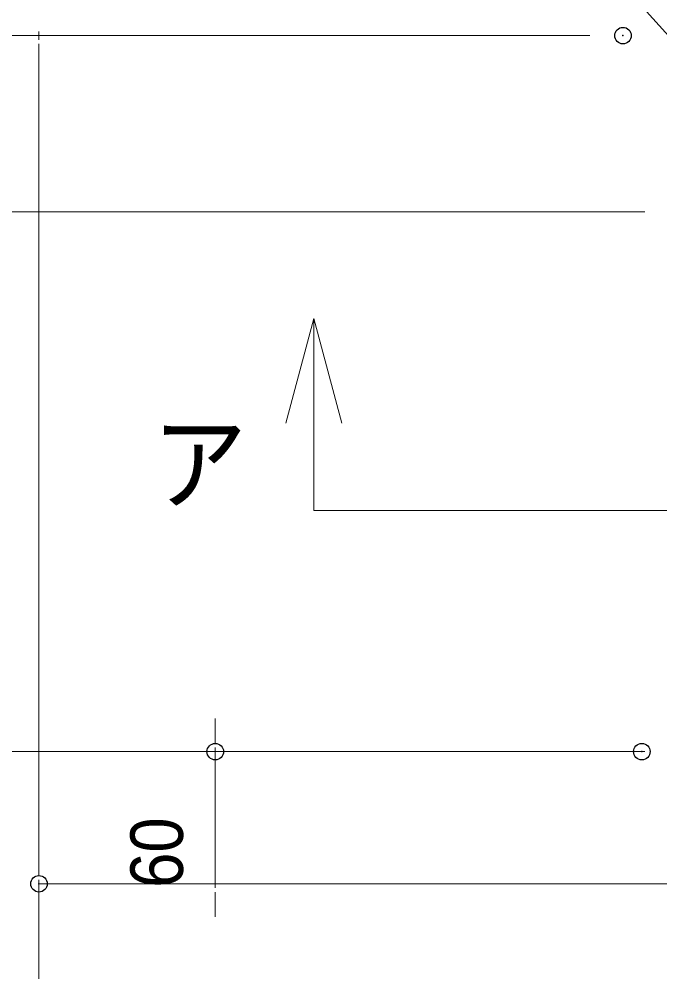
# Model space of a CAD drawing. Units: millimetres, scale not verified. Extents: x -8199 to 8201, y -2963 to 5056.
# Drawn here: x 926 to 1314, y 3733 to 4310 of the extents above; entities that cross this region are included whole.
import ezdxf
from ezdxf.enums import TextEntityAlignment as Align

# ---------------------------------------------------------------- set-up
doc = ezdxf.new("R2010")
doc.units = ezdxf.units.MM
doc.header["$LTSCALE"] = 20
doc.header["$PDMODE"] = 32
doc.header["$PDSIZE"] = 10
for name, color, linetype, lineweight in [('0-1_一般', 4, 'Continuous', 9), ('0-2_寸法', 7, 'Continuous', 9), ('0-3_0', 7, 'Continuous', 9)]:
    doc.layers.add(name, color=color, linetype=linetype, lineweight=lineweight)
doc.layers.add('0-4_Defpoints', color=7, linetype='Continuous')
doc.styles.add('Osaka', font='')
doc.styles.add('ＭＳ ゴシック', font='')
doc.styles.get('Osaka').set_extended_font_data('Osaka')
doc.styles.get('ＭＳ ゴシック').set_extended_font_data('MS Gothic')

# ---------------------------------------------------------------- blocks, each defined once
blk = doc.blocks.new('_DOT')
at = {"layer": '0-3_0'}
for p, q in [((-10, 0), (-20, 0)), ((-5, 0), (5, 0))]:
    blk.add_line(p, q, dxfattribs=at)

msp = doc.modelspace()

# ---------------------------------------------------------------- linework, layer by layer
at = {"layer": '0-1_一般', "color": 2}
for points in [[(1311.14, 4357.75), (1324.81, 4293.44), (1280.82, 4342.3)], [(1087.43, 4065.5), (1104.45, 4129), (1121.46, 4065.5)], [(1670.8, 4012.77), (1104.45, 4012.77), (1104.45, 4129)]]:
    msp.add_lwpolyline(points, dxfattribs=at)
at = {"layer": '0-2_寸法'}
for p, q in [((1271.48, 4300.11), (724.81, 4300.11)), ((1271.48, 4300.11), (724.81, 4300.11)), ((1271.48, 4300.11), (831.48, 4300.11)), ((1271.48, 4300.11), (938.15, 4300.11)), ((938.15, 4290.1), (938.15, 3796.79)), ((1304.81, 4193.44), (831.48, 4193.44)), ((1304.81, 4193.44), (831.48, 4193.44)), ((1044.81, 3876.79), (1044.81, 3886.81)), ((1282.9, 3866.78), (831.48, 3866.78)), ((1304.81, 3866.78), (831.48, 3866.78)), ((1304.81, 3866.78), (1044.81, 3866.78)), ((1044.81, 3786.78), (1044.81, 3866.78)), ((938.15, 3796.79), (938.15, 3806.81)), ((1391.48, 3786.78), (938.15, 3786.78)), ((938.15, 3786.78), (938.15, 3700.11)), ((1391.48, 3786.78), (938.15, 3786.78)), ((1391.48, 3786.78), (1044.81, 3786.78)), ((1044.81, 3776.76), (1044.81, 3766.75))]:
    msp.add_line(p, q, dxfattribs=at)
at = {"layer": '0-4_Defpoints'}
for p in [(1291.48, 4300.11), (1044.81, 3866.78), (1302.9, 3866.78), (938.15, 3786.78)]:
    msp.add_point(p, dxfattribs=at)

# ---------------------------------------------------------------- block references
at = {"layer": '0-2_寸法', "xscale": 0.5007446, "yscale": 0.5007446}
for p, rotation in [((938.15, 4300.11), 90), ((1044.81, 3866.78), 270), ((938.15, 3786.78), 270), ((938.15, 3786.78), 270), ((1044.81, 3786.78), 90)]:
    msp.add_blockref('_DOT', p, dxfattribs=dict(at, rotation=rotation))

# ---------------------------------------------------------------- texts
at = {"layer": '0-1_一般', "color": 2, "style": 'ＭＳ ゴシック', "width": 0.9}
msp.add_text('ア', height=46.67, dxfattribs=at).set_placement((1006.65, 4003.99), align=Align.BOTTOM_LEFT)
at = {"layer": '0-2_寸法', "style": 'Osaka', "width": 0.9}
msp.add_text('60', height=31.82, rotation=90, dxfattribs=at).set_placement((1034.81, 3784.38), align=Align.BOTTOM_LEFT)

doc.saveas('drawing.dxf')
